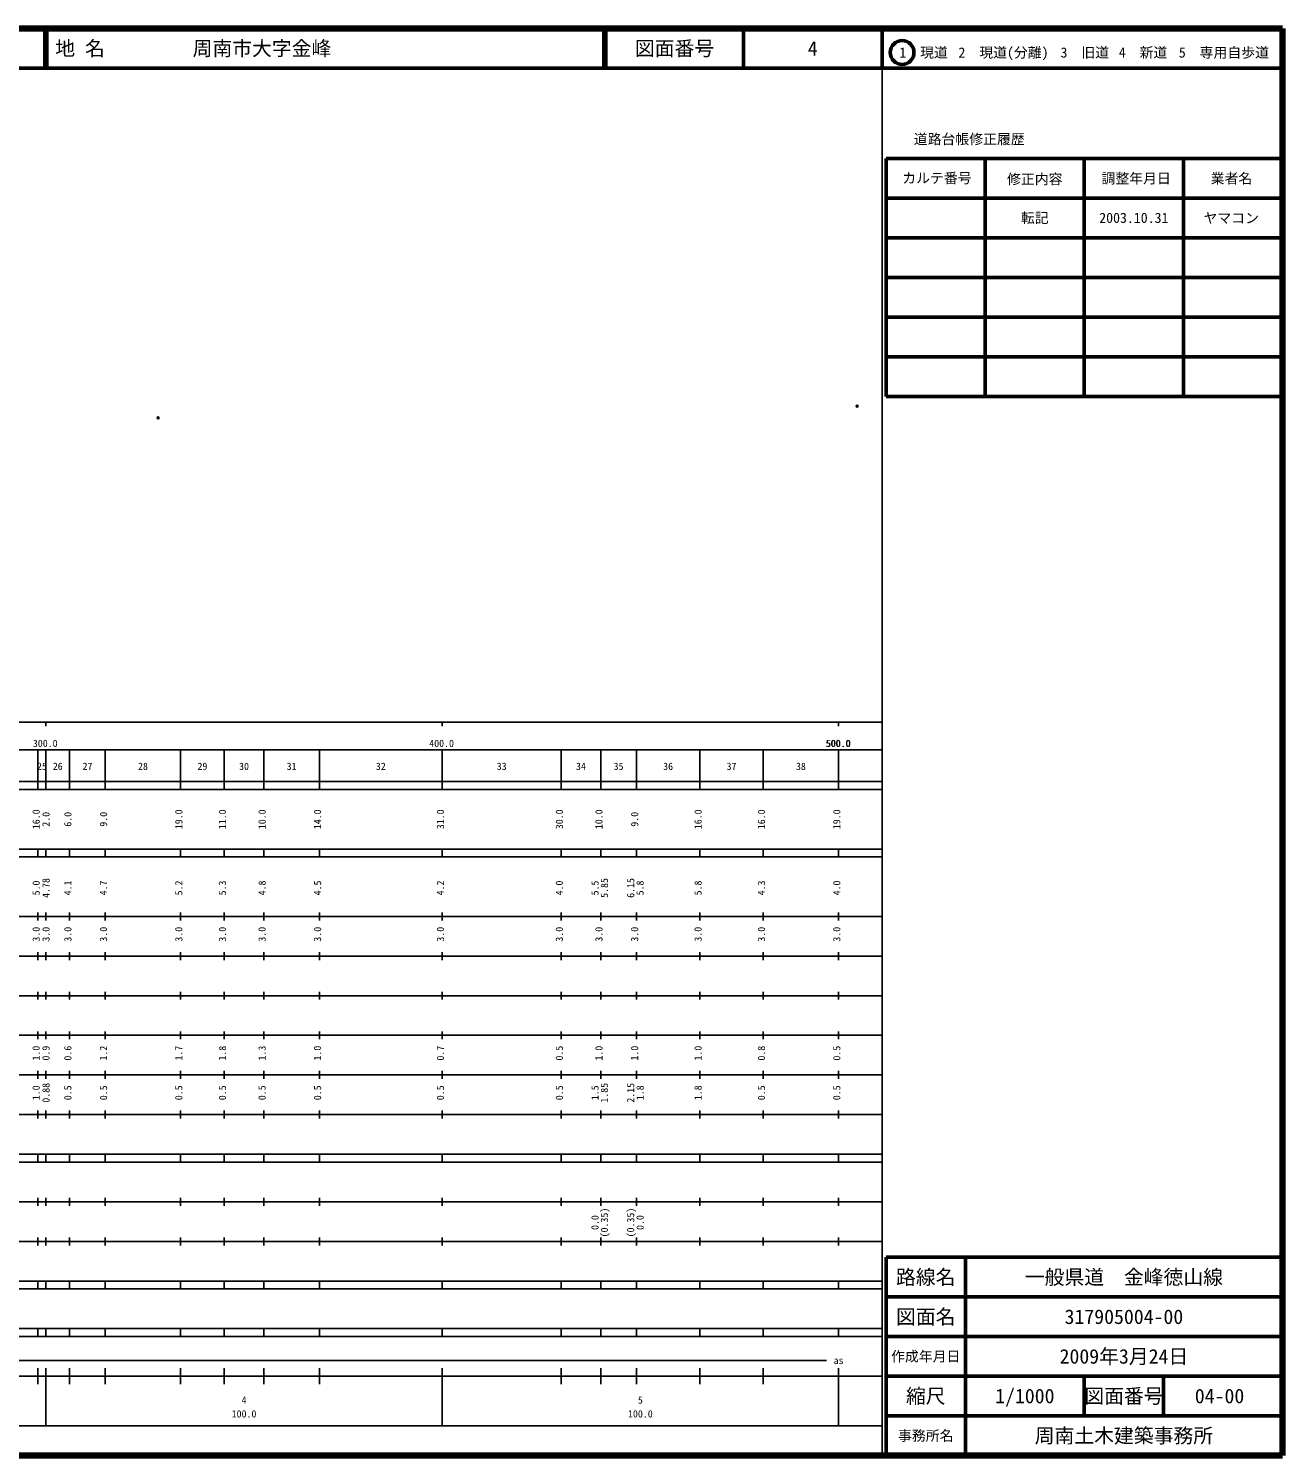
# Model space of a CAD drawing. Units: millimetres on the paper. Extents: x 40 to 680, y 20 to 380.
# Drawn here: x 363.6 to 680, y 20 to 380 of the extents above; entities that cross this region are included whole.
import ezdxf
from ezdxf.enums import TextEntityAlignment as Align

# ---------------------------------------------------------------- set-up
doc = ezdxf.new("R2010")
doc.units = ezdxf.units.MM
doc.header["$PDMODE"] = 32
doc.header["$PDSIZE"] = 0.5
doc.layers.add('M-OTRS', color=6, linetype='Continuous')
doc.layers.add('M-TTL-TXT', color=7, linetype='Continuous')
for name, color, linetype, lineweight in [('M-TTL', 2, 'Continuous', 140), ('M-TTL-BAND', 7, 'Continuous', 25), ('M-TTL-FRAM', 2, 'Continuous', 50), ('M-TTL-LINE', 7, 'Continuous', 50)]:
    doc.layers.add(name, color=color, linetype=linetype, lineweight=lineweight)
doc.styles.add('ＭＳ ゴシック', font='')
doc.styles.get('ＭＳ ゴシック').set_extended_font_data('MS Gothic')

msp = doc.modelspace()

# ---------------------------------------------------------------- linework, layer by layer
at = {"layer": 'M-OTRS'}
for p in [(572.683, 284.702), (396.316, 281.798)]:
    msp.add_point(p, dxfattribs=at)
at = {"layer": 'M-TTL'}
for p, q in [((680, 380), (40, 380)), ((680, 20), (680, 380)), ((40, 20), (680, 20))]:
    msp.add_line(p, q, dxfattribs=at)
at = {"layer": 'M-TTL-BAND'}
for p, q in [((579, 20), (579, 370)), ((40, 205), (579, 205)), ((368, 205), (368, 204)), ((468, 205), (468, 204)), ((568, 205), (568, 204)), ((68, 198), (579, 198)), ((366, 188), (366, 198)), ((368, 188), (368, 198)), ((374, 188), (374, 198)), ((383, 188), (383, 198)), ((402, 188), (402, 198)), ((413, 188), (413, 198)), ((423, 188), (423, 198)), ((437, 188), (437, 198)), ((468, 188), (468, 198)), ((498, 188), (498, 198)), ((508, 188), (508, 198)), ((517, 188), (517, 198)), ((533, 188), (533, 198)), ((549, 188), (549, 198)), ((568, 188), (568, 198)), ((40, 190), (579, 190)), ((40, 188), (579, 188)), ((40, 173), (579, 173)), ((366, 171), (366, 173)), ((368, 171), (368, 173)), ((374, 171), (374, 173)), ((383, 171), (383, 173)), ((402, 171), (402, 173)), ((413, 171), (413, 173)), ((423, 171), (423, 173)), ((437, 171), (437, 173)), ((468, 171), (468, 173)), ((498, 171), (498, 173)), ((508, 171), (508, 173)), ((517, 171), (517, 173)), ((533, 171), (533, 173)), ((549, 171), (549, 173)), ((568, 171), (568, 173)), ((40, 171), (579, 171)), ((40, 156), (579, 156)), ((366, 155), (366, 157)), ((368, 155), (368, 157)), ((374, 155), (374, 157)), ((383, 155), (383, 157)), ((402, 155), (402, 157)), ((413, 155), (413, 157)), ((423, 155), (423, 157)), ((437, 155), (437, 157)), ((468, 155), (468, 157)), ((498, 155), (498, 157)), ((508, 155), (508, 157)), ((517, 155), (517, 157)), ((533, 155), (533, 157)), ((549, 155), (549, 157)), ((568, 155), (568, 157)), ((46, 146), (579, 146)), ((366, 145), (366, 147)), ((368, 145), (368, 147)), ((374, 145), (374, 147)), ((383, 145), (383, 147)), ((402, 145), (402, 147)), ((413, 145), (413, 147)), ((423, 145), (423, 147)), ((437, 145), (437, 147)), ((468, 145), (468, 147)), ((498, 145), (498, 147)), ((508, 145), (508, 147)), ((517, 145), (517, 147)), ((533, 145), (533, 147)), ((549, 145), (549, 147)), ((568, 145), (568, 147)), ((366, 135), (366, 137)), ((368, 135), (368, 137)), ((374, 135), (374, 137)), ((383, 135), (383, 137)), ((402, 135), (402, 137)), ((413, 135), (413, 137)), ((423, 135), (423, 137)), ((437, 135), (437, 137)), ((468, 135), (468, 137)), ((498, 135), (498, 137)), ((508, 135), (508, 137)), ((517, 135), (517, 137)), ((533, 135), (533, 137)), ((549, 135), (549, 137)), ((568, 135), (568, 137)), ((52, 136), (579, 136)), ((46, 126), (579, 126)), ((366, 125), (366, 127)), ((368, 125), (368, 127)), ((374, 125), (374, 127)), ((383, 125), (383, 127)), ((402, 125), (402, 127)), ((413, 125), (413, 127)), ((423, 125), (423, 127)), ((437, 125), (437, 127)), ((468, 125), (468, 127)), ((498, 125), (498, 127)), ((508, 125), (508, 127)), ((517, 125), (517, 127)), ((533, 125), (533, 127)), ((549, 125), (549, 127)), ((568, 125), (568, 127)), ((52, 116), (579, 116)), ((366, 115), (366, 117)), ((368, 115), (368, 117)), ((374, 115), (374, 117)), ((383, 115), (383, 117)), ((402, 115), (402, 117)), ((413, 115), (413, 117)), ((423, 115), (423, 117)), ((437, 115), (437, 117)), ((468, 115), (468, 117)), ((498, 115), (498, 117)), ((508, 115), (508, 117)), ((517, 115), (517, 117)), ((533, 115), (533, 117)), ((549, 115), (549, 117)), ((568, 115), (568, 117)), ((46, 106), (579, 106)), ((366, 105), (366, 107)), ((368, 105), (368, 107)), ((374, 105), (374, 107)), ((383, 105), (383, 107)), ((402, 105), (402, 107)), ((413, 105), (413, 107)), ((423, 105), (423, 107)), ((437, 105), (437, 107)), ((468, 105), (468, 107)), ((498, 105), (498, 107)), ((508, 105), (508, 107)), ((517, 105), (517, 107)), ((533, 105), (533, 107)), ((549, 105), (549, 107)), ((568, 105), (568, 107)), ((40, 96), (579, 96)), ((40, 94), (579, 94)), ((366, 94), (366, 96)), ((368, 94), (368, 96)), ((374, 94), (374, 96)), ((383, 94), (383, 96)), ((402, 94), (402, 96)), ((413, 94), (413, 96)), ((423, 94), (423, 96)), ((437, 94), (437, 96)), ((468, 94), (468, 96)), ((498, 94), (498, 96)), ((508, 94), (508, 96)), ((517, 94), (517, 96)), ((533, 94), (533, 96)), ((549, 94), (549, 96)), ((568, 94), (568, 96)), ((49, 84), (579, 84)), ((366, 83), (366, 85)), ((368, 83), (368, 85)), ((374, 83), (374, 85)), ((383, 83), (383, 85)), ((402, 83), (402, 85)), ((413, 83), (413, 85)), ((423, 83), (423, 85)), ((437, 83), (437, 85)), ((468, 83), (468, 85)), ((498, 83), (498, 85)), ((508, 83), (508, 85)), ((517, 83), (517, 85)), ((533, 83), (533, 85)), ((549, 83), (549, 85)), ((568, 83), (568, 85)), ((40, 74), (579, 74)), ((366, 73), (366, 75)), ((368, 73), (368, 75)), ((374, 73), (374, 75)), ((383, 73), (383, 75)), ((402, 73), (402, 75)), ((413, 73), (413, 75)), ((423, 73), (423, 75)), ((437, 73), (437, 75)), ((468, 73), (468, 75)), ((498, 73), (498, 75)), ((508, 73), (508, 75)), ((517, 73), (517, 75)), ((533, 73), (533, 75)), ((549, 73), (549, 75)), ((568, 73), (568, 75)), ((40, 64), (579, 64)), ((40, 62), (579, 62)), ((366, 62), (366, 64)), ((368, 62), (368, 64)), ((374, 62), (374, 64)), ((383, 62), (383, 64)), ((402, 62), (402, 64)), ((413, 62), (413, 64)), ((423, 62), (423, 64)), ((437, 62), (437, 64)), ((468, 62), (468, 64)), ((498, 62), (498, 64)), ((508, 62), (508, 64)), ((517, 62), (517, 64)), ((533, 62), (533, 64)), ((549, 62), (549, 64)), ((568, 62), (568, 64)), ((40, 52), (579, 52)), ((366, 50), (366, 52)), ((368, 50), (368, 52)), ((374, 50), (374, 52)), ((383, 50), (383, 52)), ((402, 50), (402, 52)), ((413, 50), (413, 52)), ((423, 50), (423, 52)), ((437, 50), (437, 52)), ((468, 50), (468, 52)), ((498, 50), (498, 52)), ((508, 50), (508, 52)), ((517, 50), (517, 52)), ((533, 50), (533, 52)), ((549, 50), (549, 52)), ((568, 50), (568, 52)), ((40, 50), (579, 50)), ((71, 44), (565, 44)), ((40, 40), (579, 40)), ((366, 38), (366, 42)), ((368, 27.5), (368, 42)), ((374, 38), (374, 42)), ((383, 38), (383, 42)), ((402, 38), (402, 42)), ((413, 38), (413, 42)), ((423, 38), (423, 42)), ((437, 38), (437, 42)), ((468, 27.5), (468, 42)), ((498, 38), (498, 42)), ((508, 38), (508, 42)), ((517, 38), (517, 42)), ((533, 38), (533, 42)), ((549, 38), (549, 42)), ((568, 27.5), (568, 42)), ((68, 27.5), (579, 27.5))]:
    msp.add_line(p, q, dxfattribs=at)
at = {"layer": 'M-TTL-FRAM'}
for p, q in [((580, 347.197), (580, 287.197)), ((580, 347.197), (680, 347.197)), ((580, 287.197), (680, 287.197)), ((680, 70), (580, 70)), ((580, 70), (580, 20))]:
    msp.add_line(p, q, dxfattribs=at)
at = {"layer": 'M-TTL-LINE'}
for p, q in [((367.75, 380), (367.75, 370)), ((368.25, 380), (368.25, 370)), ((508.747, 380), (508.747, 370)), ((509.247, 380), (509.247, 370)), ((543.997, 380), (543.997, 370)), ((579, 380), (579, 370)), ((40, 370), (680, 370)), ((605, 347.197), (605, 287.197)), ((630, 347.197), (630, 287.197)), ((655, 347.197), (655, 287.197)), ((580, 337.197), (680, 337.197)), ((580, 327.197), (680, 327.197)), ((580, 317.197), (680, 317.197)), ((580, 307.197), (680, 307.197)), ((580, 297.197), (680, 297.197)), ((600, 70), (600, 20)), ((680, 60), (580, 60)), ((680, 50), (580, 50)), ((680, 40), (580, 40)), ((630, 40), (630, 30)), ((650, 40), (650, 30)), ((680, 30), (580, 30))]:
    msp.add_line(p, q, dxfattribs=at)
msp.add_circle((584.031, 373.958), 3, dxfattribs=at)

# ---------------------------------------------------------------- texts
at = {"layer": 'M-TTL-BAND', "style": 'ＭＳ ゴシック'}
for s, p in [('300.0', (367.844, 198.195)), ('400.0', (467.844, 198.195)), ('500.0', (567.844, 198.195)), ('500.0', (568, 198.195)), ('25', (367, 192.405)), ('26', (371, 192.405)), ('27', (378.5, 192.405)), ('28', (392.5, 192.405)), ('29', (407.5, 192.405)), ('30', (418, 192.405)), ('31', (430, 192.405)), ('32', (452.5, 192.405)), ('33', (483, 192.405)), ('34', (503, 192.405)), ('35', (512.5, 192.405)), ('36', (525, 192.405)), ('37', (541, 192.405)), ('38', (558.5, 192.405)), ('as', (568, 42.5)), ('4', (418, 32.523)), ('5', (518, 32.523)), ('100.0', (418, 29.033)), ('100.0', (518, 29.033))]:
    msp.add_text(s, height=1.833, dxfattribs=at).set_placement(p, align=Align.BOTTOM_CENTER)
for s, p in [('16.0', (367, 180.5)), ('2.0', (369.486, 180.5)), ('6.0', (375, 180.5)), ('9.0', (384, 180.5)), ('19.0', (403, 180.5)), ('11.0', (414, 180.5)), ('10.0', (424, 180.5)), ('14.0', (438, 180.5)), ('31.0', (469, 180.5)), ('30.0', (499, 180.5)), ('10.0', (509, 180.5)), ('9.0', (518, 180.5)), ('16.0', (534, 180.5)), ('16.0', (550, 180.5)), ('19.0', (569, 180.5)), ('5.0', (367, 163.174)), ('4.78', (369.486, 163.174)), ('4.1', (375, 163.174)), ('4.7', (384, 163.174)), ('5.2', (403, 163.174)), ('5.3', (414, 163.174)), ('4.8', (424, 163.174)), ('4.5', (438, 163.174)), ('4.2', (469, 163.174)), ('4.0', (499, 163.174)), ('5.5', (508, 163.174)), ('5.85', (510.37, 163.174)), ('6.15', (517, 163.174)), ('5.8', (519.37, 163.174)), ('5.8', (534, 163.174)), ('4.3', (550, 163.174)), ('4.0', (569, 163.174)), ('3.0', (367, 151.5)), ('3.0', (369.486, 151.5)), ('3.0', (375, 151.5)), ('3.0', (384, 151.5)), ('3.0', (403, 151.5)), ('3.0', (414, 151.5)), ('3.0', (424, 151.5)), ('3.0', (438, 151.5)), ('3.0', (469, 151.5)), ('3.0', (499, 151.5)), ('3.0', (509, 151.5)), ('3.0', (518, 151.5)), ('3.0', (534, 151.5)), ('3.0', (550, 151.5)), ('3.0', (569, 151.5)), ('1.0', (367, 121.5)), ('0.9', (369.486, 121.5)), ('0.6', (375, 121.5)), ('1.2', (384, 121.5)), ('1.7', (403, 121.5)), ('1.8', (414, 121.5)), ('1.3', (424, 121.5)), ('1.0', (438, 121.5)), ('0.7', (469, 121.5)), ('0.5', (499, 121.5)), ('1.0', (509, 121.5)), ('1.0', (518, 121.5)), ('1.0', (534, 121.5)), ('0.8', (550, 121.5)), ('0.5', (569, 121.5)), ('1.0', (367, 111.5)), ('0.88', (369.486, 111.5)), ('0.5', (375, 111.5)), ('0.5', (384, 111.5)), ('0.5', (403, 111.5)), ('0.5', (414, 111.5)), ('0.5', (424, 111.5)), ('0.5', (438, 111.5)), ('0.5', (469, 111.5)), ('0.5', (499, 111.5)), ('1.5', (508, 111.5)), ('1.85', (510.37, 111.5)), ('2.15', (517, 111.5)), ('1.8', (519.37, 111.5)), ('1.8', (534, 111.5)), ('0.5', (550, 111.5)), ('0.5', (569, 111.5)), ('0.0', (508, 78.764)), ('(0.35)', (510.37, 78.764)), ('(0.35)', (517, 78.764)), ('0.0', (519.37, 78.764))]:
    msp.add_text(s, height=1.833, rotation=90, dxfattribs=at).set_placement(p, align=Align.BOTTOM_CENTER)
at = {"layer": 'M-TTL-TXT', "style": 'ＭＳ ゴシック'}
for s, p in [('地 名', (370.38, 375)), ('周南市大字金峰', (405.024, 375))]:
    msp.add_text(s, height=3.666, dxfattribs=at).set_placement(p, align=Align.MIDDLE_LEFT)
for s, height, p in [('図面番号', 3.666, (526.622, 375)), ('4', 3.666, (561.497, 375)), ('1\u3000現道', 2.566, (589.448, 373.958)), ('2\u3000現道(分離)', 2.566, (609.619, 373.958)), ('3\u3000旧道', 2.566, (630.121, 373.958)), ('4\u3000新道', 2.566, (644.824, 373.958)), ('5\u3000専用自歩道', 2.566, (665.228, 373.958)), ('道路台帳修正履歴', 2.566, (600.968, 352.113)), ('カルテ番号', 2.566, (592.839, 342.277)), ('修正内容', 2.566, (617.509, 342.023)), ('調整年月日', 2.566, (643.089, 342.197)), ('業者名', 2.566, (667.134, 342.197)), ('転記', 2.566, (617.5, 332.245)), ('2003.10.31', 2.566, (642.5, 332.245)), ('ヤマコン', 2.566, (667.077, 332.189)), ('路線名', 3.666, (590, 65)), ('路線名', 3.666, (590, 65)), ('一般県道\u3000金峰徳山線', 3.666, (640, 65)), ('図面名', 3.666, (590, 55)), ('図面名', 3.666, (590, 55)), ('317905004-00', 3.666, (640, 55)), ('2009年3月24日', 3.666, (640, 45)), ('作成年月日', 2.566, (590, 45)), ('作成年月日', 2.566, (590, 45)), ('縮尺', 3.666, (590, 35)), ('縮尺', 3.666, (590, 35)), ('1/1000', 3.666, (615, 35)), ('図面番号', 3.666, (640, 35)), ('図面番号', 3.666, (640, 35)), ('04-00', 3.666, (664.125, 35)), ('事務所名', 2.566, (590, 25)), ('事務所名', 2.566, (590, 25)), ('周南土木建築事務所', 3.666, (640, 25))]:
    msp.add_text(s, height=height, dxfattribs=at).set_placement(p, align=Align.MIDDLE_CENTER)

doc.saveas('drawing.dxf')
